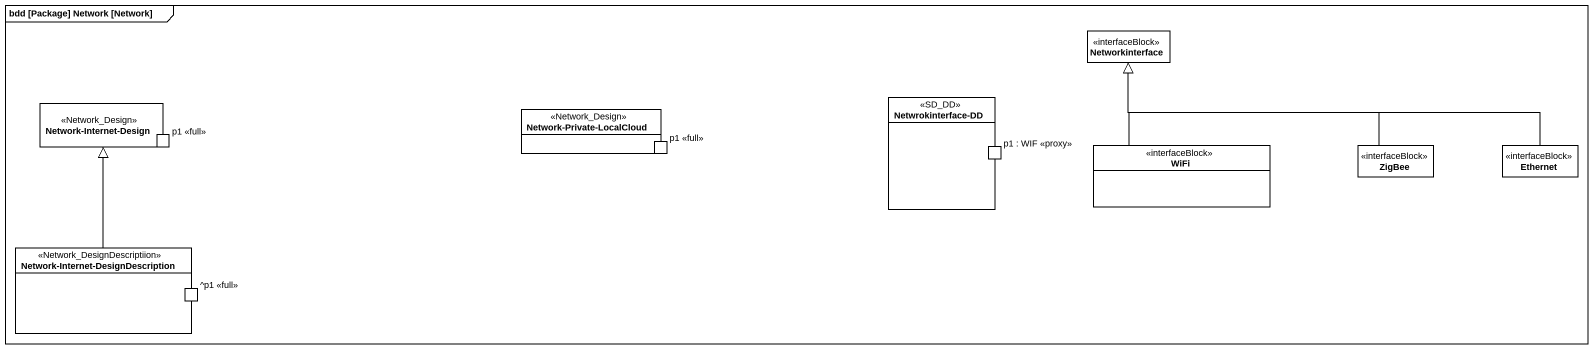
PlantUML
@startuml
mainframe bdd [Package] Network [Network]
allowmixing
hide circle
hide empty members
class Networkinterface <<interfaceBlock>>
rectangle "Network-Internet-Design" as Network_Internet_Design <<Network_Design>> {
  port "p1 <<full>>" as p1_full
}
rectangle "Network-Private-LocalCloud" as Network_Private_LocalCloud <<Network_Design>> {
  port "p1 <<full>>" as p1_full_2
}
rectangle "Netwrokinterface-DD" as Netwrokinterface_DD <<SD_DD>> {
  port "p1 : WIF <<proxy>>" as p1_WIF_proxy
}
class WiFi <<interfaceBlock>>
class ZigBee <<interfaceBlock>>
class Ethernet <<interfaceBlock>>
rectangle "Network-Internet-DesignDescription" as Network_Internet <<Network_DesignDescriptiion>> {
  port "^p1 <<full>>" as p1_full_3
}
WiFi -up-|> Networkinterface
ZigBee -left-|> Networkinterface
Ethernet -left-|> Networkinterface
Network_Internet -up-|> Network_Internet_Design
@enduml
